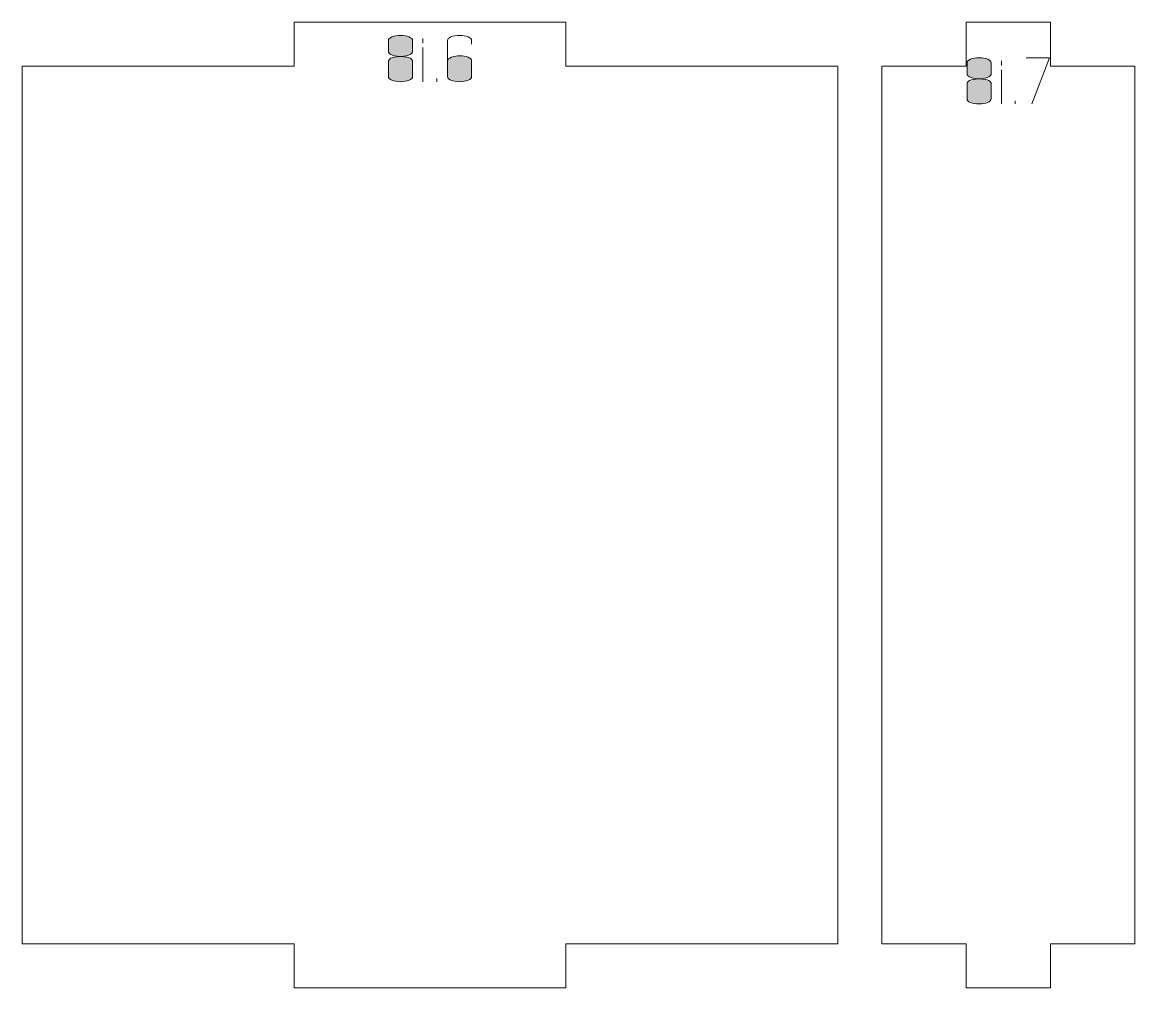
# Model space of a CAD drawing. Header units: centimetres. Extents: x -158 to 228, y -202 to 254.
# Drawn here: x 76.95 to 84.55, y -97.9 to -91.3 of the extents above; entities that cross this region are included whole.
import ezdxf

# ---------------------------------------------------------------- set-up
doc = ezdxf.new("R2010")
doc.units = ezdxf.units.CM
doc.header["$MEASUREMENT"] = 0
doc.layers.add('Capa 1', color=7, linetype='Continuous')

msp = doc.modelspace()

# ---------------------------------------------------------------- hatches: boundary and pattern name
at = {"layer": 'Capa 1', "true_color": 0x3e4095}
h = msp.add_hatch(color=175, dxfattribs=at)
edge = h.paths.add_edge_path()
edge.add_spline(control_points=[(79.44941, -91.49848), (79.44941, -91.50643), (79.45507, -91.51361), (79.46638, -91.52003), (79.47769, -91.52645), (79.49955, -91.53073), (79.53196, -91.53287), (79.56437, -91.53073), (79.58623, -91.52645), (79.59754, -91.52003), (79.60885, -91.51361), (79.61451, -91.50643), (79.61451, -91.49848), (79.61451, -91.49848), (79.61451, -91.42418), (79.61451, -91.42418), (79.61451, -91.4144), (79.60664, -91.40607), (79.59089, -91.39919), (79.57515, -91.39231), (79.5555, -91.38887), (79.53196, -91.38887), (79.50842, -91.38887), (79.48877, -91.39231), (79.47303, -91.39919), (79.45728, -91.40607), (79.44941, -91.4144), (79.44941, -91.42418), (79.44941, -91.42418), (79.44941, -91.49848), (79.44941, -91.49848)], knot_values=[0, 0, 0, 0, 0.1, 0.1, 0.1, 0.2, 0.2, 0.2, 0.3, 0.3, 0.3, 0.4, 0.4, 0.4, 0.5, 0.5, 0.5, 0.6, 0.6, 0.6, 0.7, 0.7, 0.7, 0.8, 0.8, 0.8, 0.9, 0.9, 0.9, 1, 1, 1, 1], degree=3, periodic=1)
h = msp.add_hatch(color=175, dxfattribs=at)
edge = h.paths.add_edge_path()
edge.add_spline(control_points=[(79.53196, -91.70531), (79.50842, -91.70531), (79.48877, -91.70187), (79.47303, -91.69499), (79.45728, -91.68811), (79.44941, -91.67978), (79.44941, -91.67), (79.44941, -91.67), (79.44941, -91.56681), (79.44941, -91.56681), (79.44941, -91.55855), (79.45507, -91.55137), (79.46638, -91.54526), (79.47769, -91.53914), (79.49955, -91.53501), (79.53196, -91.53287), (79.49955, -91.53073), (79.47769, -91.52645), (79.46638, -91.52003), (79.45507, -91.51361), (79.44941, -91.50643), (79.44941, -91.49848), (79.44941, -91.49848), (79.44941, -91.42418), (79.44941, -91.42418), (79.44941, -91.4144), (79.45728, -91.40607), (79.47303, -91.39919), (79.48877, -91.39231), (79.50842, -91.38887), (79.53196, -91.38887), (79.5555, -91.38887), (79.57515, -91.39231), (79.59089, -91.39919), (79.60664, -91.40607), (79.61451, -91.4144), (79.61451, -91.42418), (79.61451, -91.42418), (79.61451, -91.49848), (79.61451, -91.49848), (79.61451, -91.50643), (79.60885, -91.51361), (79.59754, -91.52003), (79.58623, -91.52645), (79.56437, -91.53073), (79.53196, -91.53287), (79.56437, -91.53501), (79.58623, -91.53914), (79.59754, -91.54526), (79.60885, -91.55137), (79.61451, -91.55855), (79.61451, -91.56681), (79.61451, -91.56681), (79.61451, -91.67), (79.61451, -91.67), (79.61451, -91.67978), (79.60664, -91.68811), (79.59089, -91.69499), (79.57515, -91.70187), (79.5555, -91.70531), (79.53196, -91.70531)], knot_values=[0, 0, 0, 0, 0.05, 0.05, 0.05, 0.1, 0.1, 0.1, 0.15, 0.15, 0.15, 0.2, 0.2, 0.2, 0.25, 0.25, 0.25, 0.3, 0.3, 0.3, 0.35, 0.35, 0.35, 0.4, 0.4, 0.4, 0.45, 0.45, 0.45, 0.5, 0.5, 0.5, 0.55, 0.55, 0.55, 0.6, 0.6, 0.6, 0.65, 0.65, 0.65, 0.7, 0.7, 0.7, 0.75, 0.75, 0.75, 0.8, 0.8, 0.8, 0.85, 0.85, 0.85, 0.9, 0.9, 0.9, 0.95, 0.95, 0.95, 1, 1, 1, 1], degree=3, periodic=1)
h = msp.add_hatch(color=175, dxfattribs=at)
edge = h.paths.add_edge_path()
edge.add_spline(control_points=[(79.68467, -91.44253), (79.68467, -91.44253), (79.68513, -91.40997), (79.68513, -91.40997), (79.68513, -91.40997), (79.68467, -91.44253), (79.68467, -91.44253)], knot_values=[0, 0, 0, 0, 0.5, 0.5, 0.5, 1, 1, 1, 1], degree=3, periodic=1)
h = msp.add_hatch(color=175, dxfattribs=at)
edge = h.paths.add_edge_path()
edge.add_spline(control_points=[(79.93554, -91.70531), (79.912, -91.70531), (79.89235, -91.70187), (79.87661, -91.69499), (79.86086, -91.68811), (79.85299, -91.67978), (79.85299, -91.67), (79.85299, -91.67), (79.85299, -91.56314), (79.85299, -91.56314), (79.85299, -91.56314), (79.85299, -91.42418), (79.85299, -91.42418), (79.85299, -91.4144), (79.86086, -91.40607), (79.87661, -91.39919), (79.89235, -91.39231), (79.912, -91.38887), (79.93554, -91.38887), (79.95908, -91.38887), (79.97873, -91.39231), (79.99447, -91.39919), (80.01022, -91.40607), (80.01809, -91.4144), (80.01809, -91.42418), (80.01809, -91.42418), (80.01809, -91.44986), (80.01809, -91.44986), (80.01809, -91.44986), (80.01809, -91.42418), (80.01809, -91.42418), (80.01809, -91.4144), (80.01022, -91.40607), (79.99447, -91.39919), (79.97873, -91.39231), (79.95908, -91.38887), (79.93554, -91.38887), (79.912, -91.38887), (79.89235, -91.39231), (79.87661, -91.39919), (79.86086, -91.40607), (79.85299, -91.4144), (79.85299, -91.42418), (79.85299, -91.42418), (79.85299, -91.56314), (79.85299, -91.56314), (79.85299, -91.55397), (79.86254, -91.54579), (79.88165, -91.53861), (79.90076, -91.53142), (79.91872, -91.52783), (79.93554, -91.52783), (79.95908, -91.52783), (79.97873, -91.53127), (79.99447, -91.53815), (80.01022, -91.54503), (80.01809, -91.55336), (80.01809, -91.56314), (80.01809, -91.56314), (80.01809, -91.67), (80.01809, -91.67), (80.01809, -91.67978), (80.01022, -91.68811), (79.99447, -91.69499), (79.97873, -91.70187), (79.95908, -91.70531), (79.93554, -91.70531)], knot_values=[0, 0, 0, 0, 0.0454545, 0.0454545, 0.0454545, 0.0909091, 0.0909091, 0.0909091, 0.1363636, 0.1363636, 0.1363636, 0.1818182, 0.1818182, 0.1818182, 0.2272727, 0.2272727, 0.2272727, 0.2727273, 0.2727273, 0.2727273, 0.3181818, 0.3181818, 0.3181818, 0.3636364, 0.3636364, 0.3636364, 0.4090909, 0.4090909, 0.4090909, 0.4545455, 0.4545455, 0.4545455, 0.5, 0.5, 0.5, 0.5454545, 0.5454545, 0.5454545, 0.5909091, 0.5909091, 0.5909091, 0.6363636, 0.6363636, 0.6363636, 0.6818182, 0.6818182, 0.6818182, 0.7272727, 0.7272727, 0.7272727, 0.7727273, 0.7727273, 0.7727273, 0.8181818, 0.8181818, 0.8181818, 0.8636364, 0.8636364, 0.8636364, 0.9090909, 0.9090909, 0.9090909, 0.9545455, 0.9545455, 0.9545455, 1, 1, 1, 1], degree=3, periodic=1)
h = msp.add_hatch(color=175, dxfattribs=at)
edge = h.paths.add_edge_path()
edge.add_spline(control_points=[(79.68467, -91.70531), (79.68467, -91.70531), (79.68467, -91.47142), (79.68467, -91.47142), (79.68467, -91.47142), (79.68467, -91.70531), (79.68467, -91.70531)], knot_values=[0, 0, 0, 0, 0.5, 0.5, 0.5, 1, 1, 1, 1], degree=3, periodic=1)
h = msp.add_hatch(color=175, dxfattribs=at)
edge = h.paths.add_edge_path()
edge.add_spline(control_points=[(79.44941, -91.67), (79.44941, -91.67978), (79.45728, -91.68811), (79.47303, -91.69499), (79.48877, -91.70187), (79.50842, -91.70531), (79.53196, -91.70531), (79.5555, -91.70531), (79.57515, -91.70187), (79.59089, -91.69499), (79.60664, -91.68811), (79.61451, -91.67978), (79.61451, -91.67), (79.61451, -91.67), (79.61451, -91.56681), (79.61451, -91.56681), (79.61451, -91.55855), (79.60885, -91.55137), (79.59754, -91.54526), (79.58623, -91.53914), (79.56437, -91.53501), (79.53196, -91.53287), (79.49955, -91.53501), (79.47769, -91.53914), (79.46638, -91.54526), (79.45507, -91.55137), (79.44941, -91.55855), (79.44941, -91.56681), (79.44941, -91.56681), (79.44941, -91.67), (79.44941, -91.67)], knot_values=[0, 0, 0, 0, 0.1, 0.1, 0.1, 0.2, 0.2, 0.2, 0.3, 0.3, 0.3, 0.4, 0.4, 0.4, 0.5, 0.5, 0.5, 0.6, 0.6, 0.6, 0.7, 0.7, 0.7, 0.8, 0.8, 0.8, 0.9, 0.9, 0.9, 1, 1, 1, 1], degree=3, periodic=1)
h = msp.add_hatch(color=175, dxfattribs=at)
edge = h.paths.add_edge_path()
edge.add_spline(control_points=[(79.85299, -91.67), (79.85299, -91.67978), (79.86086, -91.68811), (79.87661, -91.69499), (79.89235, -91.70187), (79.912, -91.70531), (79.93554, -91.70531), (79.95908, -91.70531), (79.97873, -91.70187), (79.99447, -91.69499), (80.01022, -91.68811), (80.01809, -91.67978), (80.01809, -91.67), (80.01809, -91.67), (80.01809, -91.56314), (80.01809, -91.56314), (80.01809, -91.55336), (80.01022, -91.54503), (79.99447, -91.53815), (79.97873, -91.53127), (79.95908, -91.52783), (79.93554, -91.52783), (79.91872, -91.52783), (79.90076, -91.53142), (79.88165, -91.53861), (79.86254, -91.54579), (79.85299, -91.55397), (79.85299, -91.56314), (79.85299, -91.56314), (79.85299, -91.67), (79.85299, -91.67)], knot_values=[0, 0, 0, 0, 0.1, 0.1, 0.1, 0.2, 0.2, 0.2, 0.3, 0.3, 0.3, 0.4, 0.4, 0.4, 0.5, 0.5, 0.5, 0.6, 0.6, 0.6, 0.7, 0.7, 0.7, 0.8, 0.8, 0.8, 0.9, 0.9, 0.9, 1, 1, 1, 1], degree=3, periodic=1)
h = msp.add_hatch(color=175, dxfattribs=at)
edge = h.paths.add_edge_path()
edge.add_spline(control_points=[(83.40308, -91.65088), (83.40308, -91.65883), (83.40874, -91.66601), (83.42005, -91.67243), (83.43136, -91.67885), (83.45322, -91.68313), (83.48563, -91.68527), (83.51804, -91.68313), (83.5399, -91.67885), (83.55121, -91.67243), (83.56252, -91.66601), (83.56818, -91.65883), (83.56818, -91.65088), (83.56818, -91.65088), (83.56818, -91.57658), (83.56818, -91.57658), (83.56818, -91.5668), (83.56031, -91.55847), (83.54456, -91.55159), (83.52882, -91.54471), (83.50917, -91.54127), (83.48563, -91.54127), (83.46209, -91.54127), (83.44244, -91.54471), (83.4267, -91.55159), (83.41095, -91.55847), (83.40308, -91.5668), (83.40308, -91.57658), (83.40308, -91.57658), (83.40308, -91.65088), (83.40308, -91.65088)], knot_values=[0, 0, 0, 0, 0.1, 0.1, 0.1, 0.2, 0.2, 0.2, 0.3, 0.3, 0.3, 0.4, 0.4, 0.4, 0.5, 0.5, 0.5, 0.6, 0.6, 0.6, 0.7, 0.7, 0.7, 0.8, 0.8, 0.8, 0.9, 0.9, 0.9, 1, 1, 1, 1], degree=3, periodic=1)
h = msp.add_hatch(color=175, dxfattribs=at)
edge = h.paths.add_edge_path()
edge.add_spline(control_points=[(83.48563, -91.85771), (83.46209, -91.85771), (83.44244, -91.85427), (83.4267, -91.84739), (83.41095, -91.84051), (83.40308, -91.83218), (83.40308, -91.8224), (83.40308, -91.8224), (83.40308, -91.71921), (83.40308, -91.71921), (83.40308, -91.71095), (83.40874, -91.70377), (83.42005, -91.69766), (83.43136, -91.69154), (83.45322, -91.68741), (83.48563, -91.68527), (83.45322, -91.68313), (83.43136, -91.67885), (83.42005, -91.67243), (83.40874, -91.66601), (83.40308, -91.65883), (83.40308, -91.65088), (83.40308, -91.65088), (83.40308, -91.57658), (83.40308, -91.57658), (83.40308, -91.5668), (83.41095, -91.55847), (83.4267, -91.55159), (83.44244, -91.54471), (83.46209, -91.54127), (83.48563, -91.54127), (83.50917, -91.54127), (83.52882, -91.54471), (83.54456, -91.55159), (83.56031, -91.55847), (83.56818, -91.5668), (83.56818, -91.57658), (83.56818, -91.57658), (83.56818, -91.65088), (83.56818, -91.65088), (83.56818, -91.65883), (83.56252, -91.66601), (83.55121, -91.67243), (83.5399, -91.67885), (83.51804, -91.68313), (83.48563, -91.68527), (83.51804, -91.68741), (83.5399, -91.69154), (83.55121, -91.69766), (83.56252, -91.70377), (83.56818, -91.71095), (83.56818, -91.71921), (83.56818, -91.71921), (83.56818, -91.8224), (83.56818, -91.8224), (83.56818, -91.83218), (83.56031, -91.84051), (83.54456, -91.84739), (83.52882, -91.85427), (83.50917, -91.85771), (83.48563, -91.85771)], knot_values=[0, 0, 0, 0, 0.05, 0.05, 0.05, 0.1, 0.1, 0.1, 0.15, 0.15, 0.15, 0.2, 0.2, 0.2, 0.25, 0.25, 0.25, 0.3, 0.3, 0.3, 0.35, 0.35, 0.35, 0.4, 0.4, 0.4, 0.45, 0.45, 0.45, 0.5, 0.5, 0.5, 0.55, 0.55, 0.55, 0.6, 0.6, 0.6, 0.65, 0.65, 0.65, 0.7, 0.7, 0.7, 0.75, 0.75, 0.75, 0.8, 0.8, 0.8, 0.85, 0.85, 0.85, 0.9, 0.9, 0.9, 0.95, 0.95, 0.95, 1, 1, 1, 1], degree=3, periodic=1)
h = msp.add_hatch(color=175, dxfattribs=at)
edge = h.paths.add_edge_path()
edge.add_spline(control_points=[(83.63834, -91.59493), (83.63834, -91.59493), (83.6388, -91.56237), (83.6388, -91.56237), (83.6388, -91.56237), (83.63834, -91.59493), (83.63834, -91.59493)], knot_values=[0, 0, 0, 0, 0.5, 0.5, 0.5, 1, 1, 1, 1], degree=3, periodic=1)
h = msp.add_hatch(color=175, dxfattribs=at)
edge = h.paths.add_edge_path()
edge.add_spline(control_points=[(83.84518, -91.85771), (83.84518, -91.85771), (83.96626, -91.54127), (83.96626, -91.54127), (83.96626, -91.54127), (83.80666, -91.54127), (83.80666, -91.54127), (83.80666, -91.54127), (83.96626, -91.54127), (83.96626, -91.54127), (83.96626, -91.54127), (83.84518, -91.85771), (83.84518, -91.85771)], knot_values=[0, 0, 0, 0, 0.25, 0.25, 0.25, 0.5, 0.5, 0.5, 0.75, 0.75, 0.75, 1, 1, 1, 1], degree=3, periodic=1)
h = msp.add_hatch(color=175, dxfattribs=at)
edge = h.paths.add_edge_path()
edge.add_spline(control_points=[(83.63834, -91.85771), (83.63834, -91.85771), (83.63834, -91.62382), (83.63834, -91.62382), (83.63834, -91.62382), (83.63834, -91.85771), (83.63834, -91.85771)], knot_values=[0, 0, 0, 0, 0.5, 0.5, 0.5, 1, 1, 1, 1], degree=3, periodic=1)
h = msp.add_hatch(color=175, dxfattribs=at)
edge = h.paths.add_edge_path()
edge.add_spline(control_points=[(79.77961, -91.70531), (79.77961, -91.70531), (79.77961, -91.68284), (79.77961, -91.68284), (79.77961, -91.68284), (79.77961, -91.70531), (79.77961, -91.70531)], knot_values=[0, 0, 0, 0, 0.5, 0.5, 0.5, 1, 1, 1, 1], degree=3, periodic=1)
h = msp.add_hatch(color=175, dxfattribs=at)
edge = h.paths.add_edge_path()
edge.add_spline(control_points=[(83.40308, -91.8224), (83.40308, -91.83218), (83.41095, -91.84051), (83.4267, -91.84739), (83.44244, -91.85427), (83.46209, -91.85771), (83.48563, -91.85771), (83.50917, -91.85771), (83.52882, -91.85427), (83.54456, -91.84739), (83.56031, -91.84051), (83.56818, -91.83218), (83.56818, -91.8224), (83.56818, -91.8224), (83.56818, -91.71921), (83.56818, -91.71921), (83.56818, -91.71095), (83.56252, -91.70377), (83.55121, -91.69766), (83.5399, -91.69154), (83.51804, -91.68741), (83.48563, -91.68527), (83.45322, -91.68741), (83.43136, -91.69154), (83.42005, -91.69766), (83.40874, -91.70377), (83.40308, -91.71095), (83.40308, -91.71921), (83.40308, -91.71921), (83.40308, -91.8224), (83.40308, -91.8224)], knot_values=[0, 0, 0, 0, 0.1, 0.1, 0.1, 0.2, 0.2, 0.2, 0.3, 0.3, 0.3, 0.4, 0.4, 0.4, 0.5, 0.5, 0.5, 0.6, 0.6, 0.6, 0.7, 0.7, 0.7, 0.8, 0.8, 0.8, 0.9, 0.9, 0.9, 1, 1, 1, 1], degree=3, periodic=1)
h = msp.add_hatch(color=175, dxfattribs=at)
edge = h.paths.add_edge_path()
edge.add_spline(control_points=[(83.73328, -91.85771), (83.73328, -91.85771), (83.73328, -91.83524), (83.73328, -91.83524), (83.73328, -91.83524), (83.73328, -91.85771), (83.73328, -91.85771)], knot_values=[0, 0, 0, 0, 0.5, 0.5, 0.5, 1, 1, 1, 1], degree=3, periodic=1)

# ---------------------------------------------------------------- linework, layer by layer
at = {"layer": 'Capa 1', "color": 240, "lineweight": 9}
for points in [[(76.94748, -91.59891), (76.94748, -91.59891), (76.94748, -97.59891), (76.94748, -97.59891), (76.94748, -97.59891), (78.805, -97.59891), (78.805, -97.59891), (78.805, -97.59891), (78.805, -97.89891), (78.805, -97.89891), (78.805, -97.89891), (80.66251, -97.89891), (80.66251, -97.89891), (80.66251, -97.89891), (80.66251, -97.59891), (80.66251, -97.59891), (80.66251, -97.59891), (82.52003, -97.59891), (82.52003, -97.59891), (82.52003, -97.59891), (82.52003, -91.59891), (82.52003, -91.59891), (82.52003, -91.59891), (80.66251, -91.59891), (80.66251, -91.59891), (80.66251, -91.59891), (80.66251, -91.29891), (80.66251, -91.29891), (80.66251, -91.29891), (78.805, -91.29891), (78.805, -91.29891), (78.805, -91.29891), (78.805, -91.59891), (78.805, -91.59891), (78.805, -91.59891), (76.94748, -91.59891), (76.94748, -91.59891)], [(82.82003, -91.59891), (82.82003, -91.59891), (82.82003, -97.59891), (82.82003, -97.59891), (82.82003, -97.59891), (83.39646, -97.59891), (83.39646, -97.59891), (83.39646, -97.59891), (83.39646, -97.89891), (83.39646, -97.89891), (83.39646, -97.89891), (83.97288, -97.89891), (83.97288, -97.89891), (83.97288, -97.89891), (83.97288, -97.59891), (83.97288, -97.59891), (83.97288, -97.59891), (84.54931, -97.59891), (84.54931, -97.59891), (84.54931, -97.59891), (84.54931, -91.59891), (84.54931, -91.59891), (84.54931, -91.59891), (83.97288, -91.59891), (83.97288, -91.59891), (83.97288, -91.59891), (83.97288, -91.29891), (83.97288, -91.29891), (83.97288, -91.29891), (83.39646, -91.29891), (83.39646, -91.29891), (83.39646, -91.29891), (83.39646, -91.59891), (83.39646, -91.59891), (83.39646, -91.59891), (82.82003, -91.59891), (82.82003, -91.59891)]]:
    msp.add_open_spline(points, degree=3, knots=[0, 0, 0, 0, 0.0833333, 0.0833333, 0.0833333, 0.1666667, 0.1666667, 0.1666667, 0.25, 0.25, 0.25, 0.3333333, 0.3333333, 0.3333333, 0.4166667, 0.4166667, 0.4166667, 0.5, 0.5, 0.5, 0.5833333, 0.5833333, 0.5833333, 0.6666667, 0.6666667, 0.6666667, 0.75, 0.75, 0.75, 0.8333333, 0.8333333, 0.8333333, 0.9166667, 0.9166667, 0.9166667, 1, 1, 1, 1], dxfattribs=at)
at = {"layer": 'Capa 1', "color": 114, "lineweight": 9}
for points, knots in [([(79.44941, -91.49848), (79.44941, -91.50643), (79.45507, -91.51361), (79.46638, -91.52003), (79.47769, -91.52645), (79.49955, -91.53073), (79.53196, -91.53287), (79.56437, -91.53073), (79.58623, -91.52645), (79.59754, -91.52003), (79.60885, -91.51361), (79.61451, -91.50643), (79.61451, -91.49848), (79.61451, -91.49848), (79.61451, -91.42418), (79.61451, -91.42418), (79.61451, -91.4144), (79.60664, -91.40607), (79.59089, -91.39919), (79.57515, -91.39231), (79.5555, -91.38887), (79.53196, -91.38887), (79.50842, -91.38887), (79.48877, -91.39231), (79.47303, -91.39919), (79.45728, -91.40607), (79.44941, -91.4144), (79.44941, -91.42418), (79.44941, -91.42418), (79.44941, -91.49848), (79.44941, -91.49848)], [0, 0, 0, 0, 0.1, 0.1, 0.1, 0.2, 0.2, 0.2, 0.3, 0.3, 0.3, 0.4, 0.4, 0.4, 0.5, 0.5, 0.5, 0.6, 0.6, 0.6, 0.7, 0.7, 0.7, 0.8, 0.8, 0.8, 0.9, 0.9, 0.9, 1, 1, 1, 1]), ([(79.53196, -91.70531), (79.50842, -91.70531), (79.48877, -91.70187), (79.47303, -91.69499), (79.45728, -91.68811), (79.44941, -91.67978), (79.44941, -91.67), (79.44941, -91.67), (79.44941, -91.56681), (79.44941, -91.56681), (79.44941, -91.55855), (79.45507, -91.55137), (79.46638, -91.54526), (79.47769, -91.53914), (79.49955, -91.53501), (79.53196, -91.53287), (79.49955, -91.53073), (79.47769, -91.52645), (79.46638, -91.52003), (79.45507, -91.51361), (79.44941, -91.50643), (79.44941, -91.49848), (79.44941, -91.49848), (79.44941, -91.42418), (79.44941, -91.42418), (79.44941, -91.4144), (79.45728, -91.40607), (79.47303, -91.39919), (79.48877, -91.39231), (79.50842, -91.38887), (79.53196, -91.38887), (79.5555, -91.38887), (79.57515, -91.39231), (79.59089, -91.39919), (79.60664, -91.40607), (79.61451, -91.4144), (79.61451, -91.42418), (79.61451, -91.42418), (79.61451, -91.49848), (79.61451, -91.49848), (79.61451, -91.50643), (79.60885, -91.51361), (79.59754, -91.52003), (79.58623, -91.52645), (79.56437, -91.53073), (79.53196, -91.53287), (79.56437, -91.53501), (79.58623, -91.53914), (79.59754, -91.54526), (79.60885, -91.55137), (79.61451, -91.55855), (79.61451, -91.56681), (79.61451, -91.56681), (79.61451, -91.67), (79.61451, -91.67), (79.61451, -91.67978), (79.60664, -91.68811), (79.59089, -91.69499), (79.57515, -91.70187), (79.5555, -91.70531), (79.53196, -91.70531)], [0, 0, 0, 0, 0.05, 0.05, 0.05, 0.1, 0.1, 0.1, 0.15, 0.15, 0.15, 0.2, 0.2, 0.2, 0.25, 0.25, 0.25, 0.3, 0.3, 0.3, 0.35, 0.35, 0.35, 0.4, 0.4, 0.4, 0.45, 0.45, 0.45, 0.5, 0.5, 0.5, 0.55, 0.55, 0.55, 0.6, 0.6, 0.6, 0.65, 0.65, 0.65, 0.7, 0.7, 0.7, 0.75, 0.75, 0.75, 0.8, 0.8, 0.8, 0.85, 0.85, 0.85, 0.9, 0.9, 0.9, 0.95, 0.95, 0.95, 1, 1, 1, 1]), ([(79.68467, -91.44253), (79.68467, -91.44253), (79.68513, -91.40997), (79.68513, -91.40997), (79.68513, -91.40997), (79.68467, -91.44253), (79.68467, -91.44253)], [0, 0, 0, 0, 0.5, 0.5, 0.5, 1, 1, 1, 1]), ([(79.93554, -91.70531), (79.912, -91.70531), (79.89235, -91.70187), (79.87661, -91.69499), (79.86086, -91.68811), (79.85299, -91.67978), (79.85299, -91.67), (79.85299, -91.67), (79.85299, -91.56314), (79.85299, -91.56314), (79.85299, -91.56314), (79.85299, -91.42418), (79.85299, -91.42418), (79.85299, -91.4144), (79.86086, -91.40607), (79.87661, -91.39919), (79.89235, -91.39231), (79.912, -91.38887), (79.93554, -91.38887), (79.95908, -91.38887), (79.97873, -91.39231), (79.99447, -91.39919), (80.01022, -91.40607), (80.01809, -91.4144), (80.01809, -91.42418), (80.01809, -91.42418), (80.01809, -91.44986), (80.01809, -91.44986), (80.01809, -91.44986), (80.01809, -91.42418), (80.01809, -91.42418), (80.01809, -91.4144), (80.01022, -91.40607), (79.99447, -91.39919), (79.97873, -91.39231), (79.95908, -91.38887), (79.93554, -91.38887), (79.912, -91.38887), (79.89235, -91.39231), (79.87661, -91.39919), (79.86086, -91.40607), (79.85299, -91.4144), (79.85299, -91.42418), (79.85299, -91.42418), (79.85299, -91.56314), (79.85299, -91.56314), (79.85299, -91.55397), (79.86254, -91.54579), (79.88165, -91.53861), (79.90076, -91.53142), (79.91872, -91.52783), (79.93554, -91.52783), (79.95908, -91.52783), (79.97873, -91.53127), (79.99447, -91.53815), (80.01022, -91.54503), (80.01809, -91.55336), (80.01809, -91.56314), (80.01809, -91.56314), (80.01809, -91.67), (80.01809, -91.67), (80.01809, -91.67978), (80.01022, -91.68811), (79.99447, -91.69499), (79.97873, -91.70187), (79.95908, -91.70531), (79.93554, -91.70531)], [0, 0, 0, 0, 0.0454545, 0.0454545, 0.0454545, 0.0909091, 0.0909091, 0.0909091, 0.1363636, 0.1363636, 0.1363636, 0.1818182, 0.1818182, 0.1818182, 0.2272727, 0.2272727, 0.2272727, 0.2727273, 0.2727273, 0.2727273, 0.3181818, 0.3181818, 0.3181818, 0.3636364, 0.3636364, 0.3636364, 0.4090909, 0.4090909, 0.4090909, 0.4545455, 0.4545455, 0.4545455, 0.5, 0.5, 0.5, 0.5454545, 0.5454545, 0.5454545, 0.5909091, 0.5909091, 0.5909091, 0.6363636, 0.6363636, 0.6363636, 0.6818182, 0.6818182, 0.6818182, 0.7272727, 0.7272727, 0.7272727, 0.7727273, 0.7727273, 0.7727273, 0.8181818, 0.8181818, 0.8181818, 0.8636364, 0.8636364, 0.8636364, 0.9090909, 0.9090909, 0.9090909, 0.9545455, 0.9545455, 0.9545455, 1, 1, 1, 1]), ([(79.68467, -91.70531), (79.68467, -91.70531), (79.68467, -91.47142), (79.68467, -91.47142), (79.68467, -91.47142), (79.68467, -91.70531), (79.68467, -91.70531)], [0, 0, 0, 0, 0.5, 0.5, 0.5, 1, 1, 1, 1]), ([(79.44941, -91.67), (79.44941, -91.67978), (79.45728, -91.68811), (79.47303, -91.69499), (79.48877, -91.70187), (79.50842, -91.70531), (79.53196, -91.70531), (79.5555, -91.70531), (79.57515, -91.70187), (79.59089, -91.69499), (79.60664, -91.68811), (79.61451, -91.67978), (79.61451, -91.67), (79.61451, -91.67), (79.61451, -91.56681), (79.61451, -91.56681), (79.61451, -91.55855), (79.60885, -91.55137), (79.59754, -91.54526), (79.58623, -91.53914), (79.56437, -91.53501), (79.53196, -91.53287), (79.49955, -91.53501), (79.47769, -91.53914), (79.46638, -91.54526), (79.45507, -91.55137), (79.44941, -91.55855), (79.44941, -91.56681), (79.44941, -91.56681), (79.44941, -91.67), (79.44941, -91.67)], [0, 0, 0, 0, 0.1, 0.1, 0.1, 0.2, 0.2, 0.2, 0.3, 0.3, 0.3, 0.4, 0.4, 0.4, 0.5, 0.5, 0.5, 0.6, 0.6, 0.6, 0.7, 0.7, 0.7, 0.8, 0.8, 0.8, 0.9, 0.9, 0.9, 1, 1, 1, 1]), ([(79.85299, -91.67), (79.85299, -91.67978), (79.86086, -91.68811), (79.87661, -91.69499), (79.89235, -91.70187), (79.912, -91.70531), (79.93554, -91.70531), (79.95908, -91.70531), (79.97873, -91.70187), (79.99447, -91.69499), (80.01022, -91.68811), (80.01809, -91.67978), (80.01809, -91.67), (80.01809, -91.67), (80.01809, -91.56314), (80.01809, -91.56314), (80.01809, -91.55336), (80.01022, -91.54503), (79.99447, -91.53815), (79.97873, -91.53127), (79.95908, -91.52783), (79.93554, -91.52783), (79.91872, -91.52783), (79.90076, -91.53142), (79.88165, -91.53861), (79.86254, -91.54579), (79.85299, -91.55397), (79.85299, -91.56314), (79.85299, -91.56314), (79.85299, -91.67), (79.85299, -91.67)], [0, 0, 0, 0, 0.1, 0.1, 0.1, 0.2, 0.2, 0.2, 0.3, 0.3, 0.3, 0.4, 0.4, 0.4, 0.5, 0.5, 0.5, 0.6, 0.6, 0.6, 0.7, 0.7, 0.7, 0.8, 0.8, 0.8, 0.9, 0.9, 0.9, 1, 1, 1, 1]), ([(83.40308, -91.65088), (83.40308, -91.65883), (83.40874, -91.66601), (83.42005, -91.67243), (83.43136, -91.67885), (83.45322, -91.68313), (83.48563, -91.68527), (83.51804, -91.68313), (83.5399, -91.67885), (83.55121, -91.67243), (83.56252, -91.66601), (83.56818, -91.65883), (83.56818, -91.65088), (83.56818, -91.65088), (83.56818, -91.57658), (83.56818, -91.57658), (83.56818, -91.5668), (83.56031, -91.55847), (83.54456, -91.55159), (83.52882, -91.54471), (83.50917, -91.54127), (83.48563, -91.54127), (83.46209, -91.54127), (83.44244, -91.54471), (83.4267, -91.55159), (83.41095, -91.55847), (83.40308, -91.5668), (83.40308, -91.57658), (83.40308, -91.57658), (83.40308, -91.65088), (83.40308, -91.65088)], [0, 0, 0, 0, 0.1, 0.1, 0.1, 0.2, 0.2, 0.2, 0.3, 0.3, 0.3, 0.4, 0.4, 0.4, 0.5, 0.5, 0.5, 0.6, 0.6, 0.6, 0.7, 0.7, 0.7, 0.8, 0.8, 0.8, 0.9, 0.9, 0.9, 1, 1, 1, 1]), ([(83.48563, -91.85771), (83.46209, -91.85771), (83.44244, -91.85427), (83.4267, -91.84739), (83.41095, -91.84051), (83.40308, -91.83218), (83.40308, -91.8224), (83.40308, -91.8224), (83.40308, -91.71921), (83.40308, -91.71921), (83.40308, -91.71095), (83.40874, -91.70377), (83.42005, -91.69766), (83.43136, -91.69154), (83.45322, -91.68741), (83.48563, -91.68527), (83.45322, -91.68313), (83.43136, -91.67885), (83.42005, -91.67243), (83.40874, -91.66601), (83.40308, -91.65883), (83.40308, -91.65088), (83.40308, -91.65088), (83.40308, -91.57658), (83.40308, -91.57658), (83.40308, -91.5668), (83.41095, -91.55847), (83.4267, -91.55159), (83.44244, -91.54471), (83.46209, -91.54127), (83.48563, -91.54127), (83.50917, -91.54127), (83.52882, -91.54471), (83.54456, -91.55159), (83.56031, -91.55847), (83.56818, -91.5668), (83.56818, -91.57658), (83.56818, -91.57658), (83.56818, -91.65088), (83.56818, -91.65088), (83.56818, -91.65883), (83.56252, -91.66601), (83.55121, -91.67243), (83.5399, -91.67885), (83.51804, -91.68313), (83.48563, -91.68527), (83.51804, -91.68741), (83.5399, -91.69154), (83.55121, -91.69766), (83.56252, -91.70377), (83.56818, -91.71095), (83.56818, -91.71921), (83.56818, -91.71921), (83.56818, -91.8224), (83.56818, -91.8224), (83.56818, -91.83218), (83.56031, -91.84051), (83.54456, -91.84739), (83.52882, -91.85427), (83.50917, -91.85771), (83.48563, -91.85771)], [0, 0, 0, 0, 0.05, 0.05, 0.05, 0.1, 0.1, 0.1, 0.15, 0.15, 0.15, 0.2, 0.2, 0.2, 0.25, 0.25, 0.25, 0.3, 0.3, 0.3, 0.35, 0.35, 0.35, 0.4, 0.4, 0.4, 0.45, 0.45, 0.45, 0.5, 0.5, 0.5, 0.55, 0.55, 0.55, 0.6, 0.6, 0.6, 0.65, 0.65, 0.65, 0.7, 0.7, 0.7, 0.75, 0.75, 0.75, 0.8, 0.8, 0.8, 0.85, 0.85, 0.85, 0.9, 0.9, 0.9, 0.95, 0.95, 0.95, 1, 1, 1, 1]), ([(83.63834, -91.59493), (83.63834, -91.59493), (83.6388, -91.56237), (83.6388, -91.56237), (83.6388, -91.56237), (83.63834, -91.59493), (83.63834, -91.59493)], [0, 0, 0, 0, 0.5, 0.5, 0.5, 1, 1, 1, 1]), ([(83.84518, -91.85771), (83.84518, -91.85771), (83.96626, -91.54127), (83.96626, -91.54127), (83.96626, -91.54127), (83.80666, -91.54127), (83.80666, -91.54127), (83.80666, -91.54127), (83.96626, -91.54127), (83.96626, -91.54127), (83.96626, -91.54127), (83.84518, -91.85771), (83.84518, -91.85771)], [0, 0, 0, 0, 0.25, 0.25, 0.25, 0.5, 0.5, 0.5, 0.75, 0.75, 0.75, 1, 1, 1, 1]), ([(83.63834, -91.85771), (83.63834, -91.85771), (83.63834, -91.62382), (83.63834, -91.62382), (83.63834, -91.62382), (83.63834, -91.85771), (83.63834, -91.85771)], [0, 0, 0, 0, 0.5, 0.5, 0.5, 1, 1, 1, 1]), ([(79.77961, -91.70531), (79.77961, -91.70531), (79.77961, -91.68284), (79.77961, -91.68284), (79.77961, -91.68284), (79.77961, -91.70531), (79.77961, -91.70531)], [0, 0, 0, 0, 0.5, 0.5, 0.5, 1, 1, 1, 1]), ([(83.40308, -91.8224), (83.40308, -91.83218), (83.41095, -91.84051), (83.4267, -91.84739), (83.44244, -91.85427), (83.46209, -91.85771), (83.48563, -91.85771), (83.50917, -91.85771), (83.52882, -91.85427), (83.54456, -91.84739), (83.56031, -91.84051), (83.56818, -91.83218), (83.56818, -91.8224), (83.56818, -91.8224), (83.56818, -91.71921), (83.56818, -91.71921), (83.56818, -91.71095), (83.56252, -91.70377), (83.55121, -91.69766), (83.5399, -91.69154), (83.51804, -91.68741), (83.48563, -91.68527), (83.45322, -91.68741), (83.43136, -91.69154), (83.42005, -91.69766), (83.40874, -91.70377), (83.40308, -91.71095), (83.40308, -91.71921), (83.40308, -91.71921), (83.40308, -91.8224), (83.40308, -91.8224)], [0, 0, 0, 0, 0.1, 0.1, 0.1, 0.2, 0.2, 0.2, 0.3, 0.3, 0.3, 0.4, 0.4, 0.4, 0.5, 0.5, 0.5, 0.6, 0.6, 0.6, 0.7, 0.7, 0.7, 0.8, 0.8, 0.8, 0.9, 0.9, 0.9, 1, 1, 1, 1]), ([(83.73328, -91.85771), (83.73328, -91.85771), (83.73328, -91.83524), (83.73328, -91.83524), (83.73328, -91.83524), (83.73328, -91.85771), (83.73328, -91.85771)], [0, 0, 0, 0, 0.5, 0.5, 0.5, 1, 1, 1, 1])]:
    msp.add_open_spline(points, degree=3, knots=knots, dxfattribs=at)

doc.saveas('drawing.dxf')
